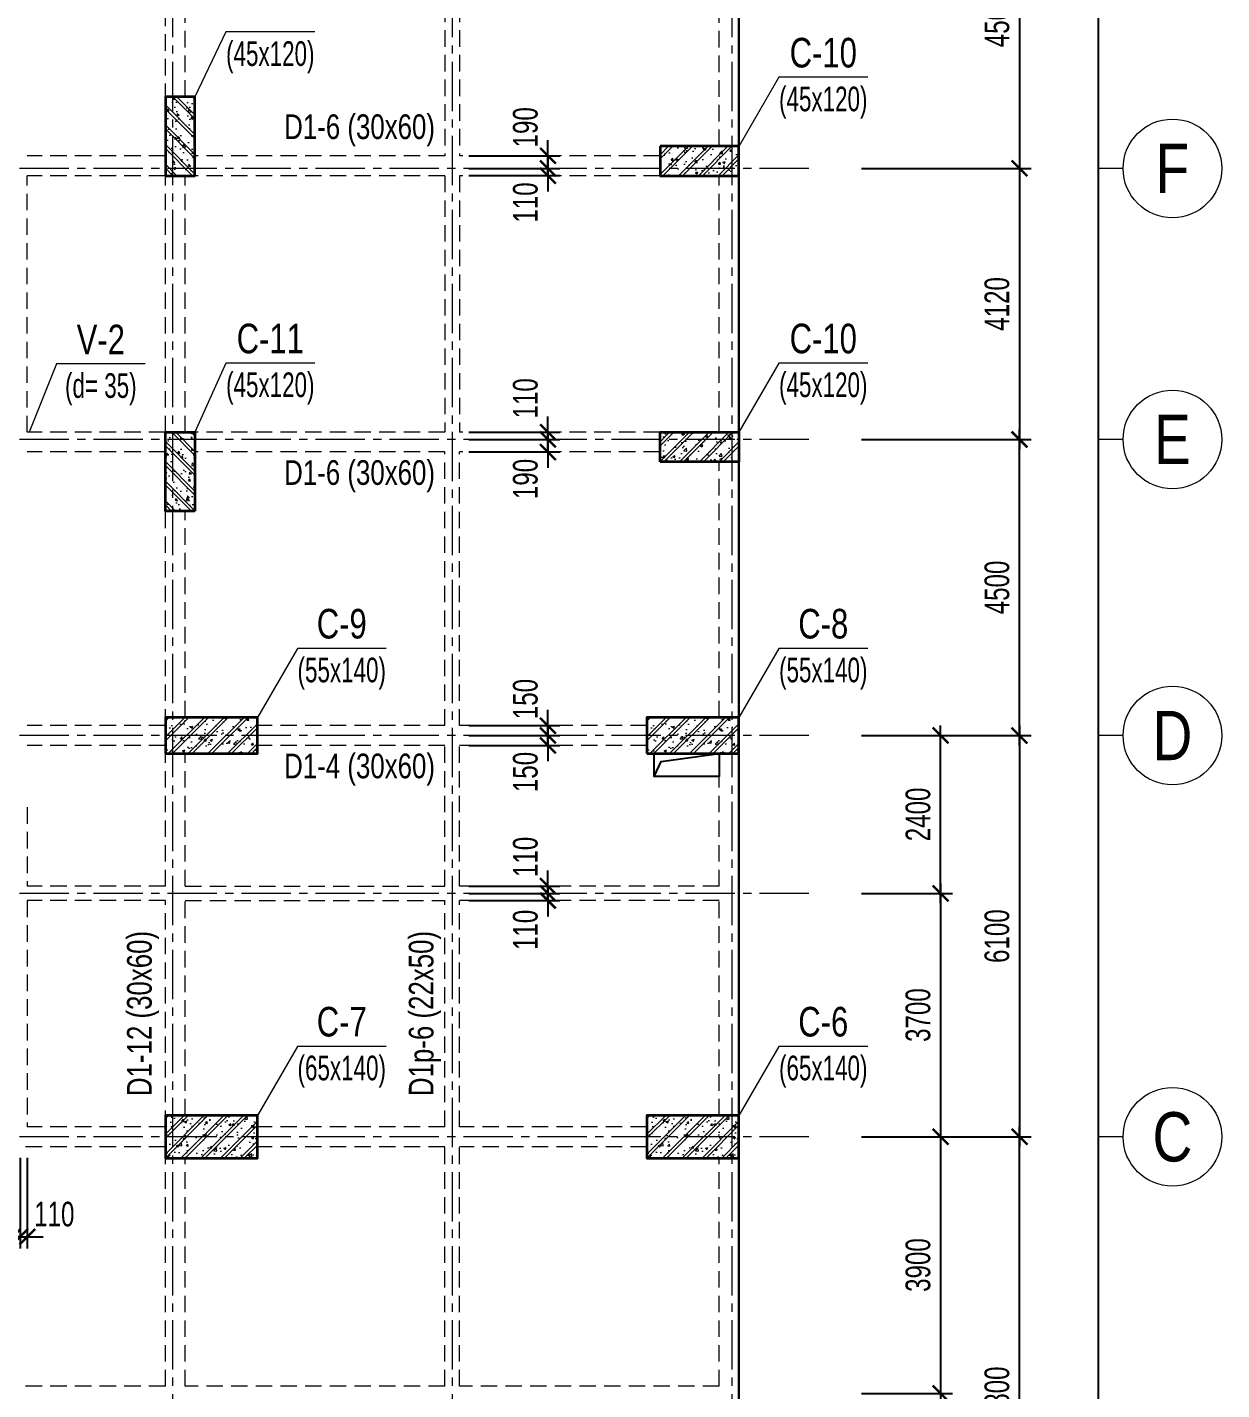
# Model space of a CAD drawing. Header units: millimetres. Extents: x 0 to 132533, y 0 to 93608.
# Drawn here: x 81957 to 100115, y 20172 to 40883 of the extents above; entities that cross this region are included whole.
import ezdxf
from ezdxf.enums import TextEntityAlignment as Align

# ---------------------------------------------------------------- set-up
doc = ezdxf.new("R2010")
doc.units = ezdxf.units.MM
doc.header["$LTSCALE"] = 1000
doc.header["$MEASUREMENT"] = 0
doc.linetypes.add('CENTER2', pattern=[1.125, 0.75, -0.125, 0.125, -0.125])
doc.linetypes.add('HIDDEN', pattern=[0.375, 0.25, -0.125])
for name, color, linetype, lineweight in [('CDC.01.AXIS', 160, 'CENTER2', 13), ('CDC.02.DIM', 1, 'Continuous', 18), ('CDC.03.BORDER', 3, 'Continuous', 25), ('CDC.07.TEXTCOL', 3, 'Continuous', 18), ('CDC.08.TEXTBEAM', 2, 'Continuous', 18), ('CDC.09.COLUMN', 4, 'Continuous', 35), ('CDC.10.HATCH', 163, 'Continuous', 9), ('CDC.13.BEAM', 8, 'HIDDEN', 18), ('TEXTCOL_SHAPE', 6, 'Continuous', 20)]:
    doc.layers.add(name, color=color, linetype=linetype, lineweight=lineweight)
doc.layers.add('TECH_HOLE', color=3, linetype='Continuous')
doc.styles.add('KCS_BIGTEXT', font='arial.ttf', dxfattribs={"width": 0.75})
doc.styles.add('KCS_SMTEXT', font='arial.ttf', dxfattribs={"width": 0.7})
doc.dimstyles.new('KCS_DIM150', dxfattribs={"dimscale": 150, "dimtxt": 2.5, "dimasz": 1.6, "dimexe": 1.2, "dimexo": 0, "dimgap": 1, "dimtad": 1, "dimdec": 0, "dimzin": 0, "dimdsep": 46, "dimtxsty": 'KCS_SMTEXT', "dimblk": 'ARCHTICK', "dimcen": 0, "dimdle": 1, "dimclrd": 1, "dimclre": 1, "dimclrt": 2, "dimadec": 0, "dimazin": 0, "dimtfac": 1, "dimtdec": 0, "dimtix": 1, "dimtmove": 2, "dimatfit": 3, "dimfxl": 1, "dimtolj": 1, "dimtzin": 0, "dimarcsym": 0})
pattern_1 = [(50, (428814.13, -433637.55), (358.63009, -31.37607), [37.5, -412.5]), (355, (428814.13, -433637.55), (-69.37567, 376.09607), [30, -330]), (100.4514, (428844.02, -433640.17), (289.2547, 344.71977), [31.8701, -350.57106]), (46.1842, (428814.13, -433537.55), (533.62052, -82.7595), [56.25, -618.75]), (96.6356, (428858.6, -433544.45), (467.33135, 487.05894), [47.80514, -525.8565]), (351.1842, (428814.13, -433537.55), (467.33097, 487.0593), [45, -495]), (21, (428864.13, -433562.55), (298.45353, -201.30945), [37.5, -412.5]), (326, (428864.13, -433562.55), (121.65767, 362.57502), [30, -330]), (71.4514, (428889, -433579.33), (420.11131, 161.26525), [31.8701, -350.57106]), (37.5, (428814.13, -433637.55), (6.079928, 166.446927), [0, -326, 0, -335, 0, -331.25]), (7.5, (428814.13, -433637.55), (131.53477, 197.205856), [0, -191, 0, -318.5, 0, -126.25]), (327.5, (428702.63, -433637.55), (266.911218, -11.277436), [0, -125, 0, -390, 0, -517.5]), (317.5, (428652.63, -433637.55), (291.59308, 50.05249), [0, -162.5, 0, -259, 0, -367.5]), (45, (428814.13, -433637.55), (-150.26019, 150.26019), []), (45, (428814.13, -433576.3), (-150.26019, 150.26019), [])]

# ---------------------------------------------------------------- blocks, each defined once
blk = doc.blocks.new('_ArchTick')
at = {"color": 0, "linetype": 'ByBlock', "const_width": 0.15}
blk.add_lwpolyline([(-0.5, -0.5), (0.5, 0.5)], dxfattribs=at)
blk = doc.blocks.new('*D99')
at = {"layer": 'CDC.02.DIM', "color": 1, "lineweight": -2, "transparency": 16777216}
for p, q in [((98240, 11567), (98240, 83907)), ((94640, 83757), (98420, 83757)), ((94640, 11717), (98420, 11717))]:
    blk.add_line(p, q, dxfattribs=at)
at = {"layer": 'Defpoints', "color": 0, "transparency": 16777216}
for p in [(94640, 83757), (98240, 83757), (94640, 11717)]:
    blk.add_point(p, dxfattribs=at)
at = {"layer": 'CDC.02.DIM', "color": 1, "lineweight": -2, "transparency": 16777216, "xscale": 240, "yscale": 240, "zscale": 240}
for p, rotation in [((98240, 83757), 90), ((98240, 11717), 270)]:
    blk.add_blockref('_ArchTick', p, dxfattribs=dict(at, rotation=rotation))
at = {"layer": 'CDC.02.DIM', "color": 2, "transparency": 16777216, "insert": (97899, 47737), "char_height": 375, "attachment_point": 5, "rotation": 90, "style": 'KCS_SMTEXT'}
blk.add_mtext('\\A1;72040', dxfattribs=at)
blk = doc.blocks.new('*D110')
at = {"layer": 'CDC.02.DIM', "color": 1, "lineweight": -2, "transparency": 16777216}
for p, q in [((97040, 16067), (97040, 24167)), ((94640, 24017), (97220, 24017)), ((94640, 16217), (97220, 16217))]:
    blk.add_line(p, q, dxfattribs=at)
at = {"layer": 'Defpoints', "color": 0, "transparency": 16777216}
for p in [(94640, 24017), (97040, 24017), (94640, 16217)]:
    blk.add_point(p, dxfattribs=at)
at = {"layer": 'CDC.02.DIM', "color": 1, "lineweight": -2, "transparency": 16777216, "xscale": 240, "yscale": 240, "zscale": 240}
for p, rotation in [((97040, 24017), 90), ((97040, 16217), 270)]:
    blk.add_blockref('_ArchTick', p, dxfattribs=dict(at, rotation=rotation))
at = {"layer": 'CDC.02.DIM', "color": 2, "transparency": 16777216, "insert": (96699, 20117), "char_height": 375, "attachment_point": 5, "rotation": 90, "style": 'KCS_SMTEXT'}
blk.add_mtext('\\A1;7800', dxfattribs=at)
blk = doc.blocks.new('*D111')
at = {"layer": 'CDC.02.DIM', "color": 1, "lineweight": -2, "transparency": 16777216}
for p, q in [((97040, 30267), (97040, 23867)), ((94640, 30117), (97220, 30117)), ((94640, 24017), (97220, 24017))]:
    blk.add_line(p, q, dxfattribs=at)
at = {"layer": 'Defpoints', "color": 0, "transparency": 16777216}
for p in [(94640, 30117), (94640, 24017), (97040, 24017)]:
    blk.add_point(p, dxfattribs=at)
at = {"layer": 'CDC.02.DIM', "color": 1, "lineweight": -2, "transparency": 16777216, "xscale": 240, "yscale": 240, "zscale": 240}
for p, rotation in [((97040, 30117), 90), ((97040, 24017), 270)]:
    blk.add_blockref('_ArchTick', p, dxfattribs=dict(at, rotation=rotation))
at = {"layer": 'CDC.02.DIM', "color": 2, "transparency": 16777216, "insert": (96699, 27067), "char_height": 375, "attachment_point": 5, "rotation": 90, "style": 'KCS_SMTEXT'}
blk.add_mtext('\\A1;6100', dxfattribs=at)
blk = doc.blocks.new('*D112')
at = {"layer": 'CDC.02.DIM', "color": 1, "lineweight": -2, "transparency": 16777216}
for p, q in [((94640, 34617), (97220, 34617)), ((97040, 29967), (97040, 34767)), ((94640, 30117), (97220, 30117))]:
    blk.add_line(p, q, dxfattribs=at)
at = {"layer": 'Defpoints', "color": 0, "transparency": 16777216}
for p in [(94640, 34617), (97040, 34617), (94640, 30117)]:
    blk.add_point(p, dxfattribs=at)
at = {"layer": 'CDC.02.DIM', "color": 1, "lineweight": -2, "transparency": 16777216, "xscale": 240, "yscale": 240, "zscale": 240}
for p, rotation in [((97040, 34617), 90), ((97040, 30117), 270)]:
    blk.add_blockref('_ArchTick', p, dxfattribs=dict(at, rotation=rotation))
at = {"layer": 'CDC.02.DIM', "color": 2, "transparency": 16777216, "insert": (96699, 32367), "char_height": 375, "attachment_point": 5, "rotation": 90, "style": 'KCS_SMTEXT'}
blk.add_mtext('\\A1;4500', dxfattribs=at)
blk = doc.blocks.new('*D113')
at = {"layer": 'CDC.02.DIM', "color": 1, "lineweight": -2, "transparency": 16777216}
for p, q in [((94640, 38737), (97220, 38737)), ((97040, 38887), (97040, 34467)), ((94640, 34617), (97220, 34617))]:
    blk.add_line(p, q, dxfattribs=at)
at = {"layer": 'Defpoints', "color": 0, "transparency": 16777216}
for p in [(94640, 38737), (94640, 34617), (97040, 34617)]:
    blk.add_point(p, dxfattribs=at)
at = {"layer": 'CDC.02.DIM', "color": 1, "lineweight": -2, "transparency": 16777216, "xscale": 240, "yscale": 240, "zscale": 240}
for p, rotation in [((97040, 38737), 90), ((97040, 34617), 270)]:
    blk.add_blockref('_ArchTick', p, dxfattribs=dict(at, rotation=rotation))
at = {"layer": 'CDC.02.DIM', "color": 2, "transparency": 16777216, "insert": (96699, 36677), "char_height": 375, "attachment_point": 5, "rotation": 90, "style": 'KCS_SMTEXT'}
blk.add_mtext('\\A1;4120', dxfattribs=at)
blk = doc.blocks.new('*D115')
at = {"layer": 'CDC.02.DIM', "color": 1, "lineweight": -2, "transparency": 16777216}
for p, q in [((97040, 43387), (97040, 38587)), ((94640, 43237), (97220, 43237)), ((94640, 38737), (97220, 38737))]:
    blk.add_line(p, q, dxfattribs=at)
at = {"layer": 'Defpoints', "color": 0, "transparency": 16777216}
for p in [(94640, 43237), (94640, 38737), (97040, 38737)]:
    blk.add_point(p, dxfattribs=at)
at = {"layer": 'CDC.02.DIM', "color": 1, "lineweight": -2, "transparency": 16777216, "xscale": 240, "yscale": 240, "zscale": 240}
for p, rotation in [((97040, 43237), 90), ((97040, 38737), 270)]:
    blk.add_blockref('_ArchTick', p, dxfattribs=dict(at, rotation=rotation))
at = {"layer": 'CDC.02.DIM', "color": 2, "transparency": 16777216, "insert": (96699, 40987), "char_height": 375, "attachment_point": 5, "rotation": 90, "style": 'KCS_SMTEXT'}
blk.add_mtext('\\A1;4500', dxfattribs=at)
blk = doc.blocks.new('*D116')
at = {"layer": 'CDC.02.DIM', "color": 1, "lineweight": -2, "transparency": 16777216}
for p, q in [((95840, 24167), (95840, 19967)), ((94640, 24017), (96020, 24017)), ((94640, 20117), (96020, 20117))]:
    blk.add_line(p, q, dxfattribs=at)
at = {"layer": 'Defpoints', "color": 0, "transparency": 16777216}
for p in [(94640, 24017), (94640, 20117), (95840, 20117)]:
    blk.add_point(p, dxfattribs=at)
at = {"layer": 'CDC.02.DIM', "color": 1, "lineweight": -2, "transparency": 16777216, "xscale": 240, "yscale": 240, "zscale": 240}
for p, rotation in [((95840, 24017), 90), ((95840, 20117), 270)]:
    blk.add_blockref('_ArchTick', p, dxfattribs=dict(at, rotation=rotation))
at = {"layer": 'CDC.02.DIM', "color": 2, "transparency": 16777216, "insert": (95499, 22067), "char_height": 375, "attachment_point": 5, "rotation": 90, "style": 'KCS_SMTEXT'}
blk.add_mtext('\\A1;3900', dxfattribs=at)
blk = doc.blocks.new('*D117')
at = {"layer": 'CDC.02.DIM', "color": 1, "lineweight": -2, "transparency": 16777216}
for p, q in [((94640, 20117), (96020, 20117)), ((95840, 20267), (95840, 16067)), ((94640, 16217), (96020, 16217))]:
    blk.add_line(p, q, dxfattribs=at)
at = {"layer": 'Defpoints', "color": 0, "transparency": 16777216}
for p in [(94640, 20117), (94640, 16217), (95840, 16217)]:
    blk.add_point(p, dxfattribs=at)
at = {"layer": 'CDC.02.DIM', "color": 1, "lineweight": -2, "transparency": 16777216, "xscale": 240, "yscale": 240, "zscale": 240}
for p, rotation in [((95840, 20117), 90), ((95840, 16217), 270)]:
    blk.add_blockref('_ArchTick', p, dxfattribs=dict(at, rotation=rotation))
at = {"layer": 'CDC.02.DIM', "color": 2, "transparency": 16777216, "insert": (95499, 18167), "char_height": 375, "attachment_point": 5, "rotation": 90, "style": 'KCS_SMTEXT'}
blk.add_mtext('\\A1;3900', dxfattribs=at)
blk = doc.blocks.new('*D120')
at = {"layer": 'CDC.02.DIM', "color": 1, "lineweight": -2, "transparency": 16777216}
for p, q in [((95840, 27867), (95840, 23867)), ((94640, 27717), (96020, 27717)), ((94640, 24017), (96020, 24017))]:
    blk.add_line(p, q, dxfattribs=at)
at = {"layer": 'Defpoints', "color": 0, "transparency": 16777216}
for p in [(94640, 27717), (94640, 24017), (95840, 24017)]:
    blk.add_point(p, dxfattribs=at)
at = {"layer": 'CDC.02.DIM', "color": 1, "lineweight": -2, "transparency": 16777216, "xscale": 240, "yscale": 240, "zscale": 240}
for p, rotation in [((95840, 27717), 90), ((95840, 24017), 270)]:
    blk.add_blockref('_ArchTick', p, dxfattribs=dict(at, rotation=rotation))
at = {"layer": 'CDC.02.DIM', "color": 2, "transparency": 16777216, "insert": (95499, 25867), "char_height": 375, "attachment_point": 5, "rotation": 90, "style": 'KCS_SMTEXT'}
blk.add_mtext('\\A1;3700', dxfattribs=at)
blk = doc.blocks.new('*D121')
at = {"layer": 'CDC.02.DIM', "color": 1, "lineweight": -2, "transparency": 16777216}
for p, q in [((95840, 27567), (95840, 30267)), ((94640, 30117), (96020, 30117)), ((94640, 27717), (96020, 27717))]:
    blk.add_line(p, q, dxfattribs=at)
at = {"layer": 'Defpoints', "color": 0, "transparency": 16777216}
for p in [(94640, 30117), (95840, 30117), (94640, 27717)]:
    blk.add_point(p, dxfattribs=at)
at = {"layer": 'CDC.02.DIM', "color": 1, "lineweight": -2, "transparency": 16777216, "xscale": 240, "yscale": 240, "zscale": 240}
for p, rotation in [((95840, 30117), 90), ((95840, 27717), 270)]:
    blk.add_blockref('_ArchTick', p, dxfattribs=dict(at, rotation=rotation))
at = {"layer": 'CDC.02.DIM', "color": 2, "transparency": 16777216, "insert": (95499, 28917), "char_height": 375, "attachment_point": 5, "rotation": 90, "style": 'KCS_SMTEXT'}
blk.add_mtext('\\A1;2400', dxfattribs=at)
blk = doc.blocks.new('*D203')
at = {"layer": 'CDC.02.DIM', "color": 1, "lineweight": -2, "transparency": 16777216}
for p, q in [((89872, 38737), (89872, 38977)), ((88672, 38737), (90052, 38737)), ((89872, 38627), (89872, 38737)), ((88672, 38627), (90052, 38627)), ((89872, 38627), (89872, 38387))]:
    blk.add_line(p, q, dxfattribs=at)
at = {"layer": 'Defpoints', "color": 0, "transparency": 16777216}
for p in [(88672, 38737), (89872, 38737), (88672, 38627)]:
    blk.add_point(p, dxfattribs=at)
at = {"layer": 'CDC.02.DIM', "color": 1, "lineweight": -2, "transparency": 16777216, "xscale": 240, "yscale": 240, "zscale": 240}
for p, rotation in [((89872, 38737), 270), ((89872, 38627), 90)]:
    blk.add_blockref('_ArchTick', p, dxfattribs=dict(at, rotation=rotation))
at = {"layer": 'CDC.02.DIM', "color": 2, "transparency": 16777216, "insert": (89530, 38219), "char_height": 375, "attachment_point": 5, "rotation": 90, "style": 'KCS_SMTEXT'}
blk.add_mtext('\\A1;110', dxfattribs=at)
blk = doc.blocks.new('*D204')
at = {"layer": 'CDC.02.DIM', "color": 1, "lineweight": -2, "transparency": 16777216}
for p, q in [((89872, 38927), (89872, 39167)), ((88672, 38927), (90052, 38927)), ((88672, 38737), (90052, 38737)), ((89872, 38927), (89872, 38737)), ((89872, 38737), (89872, 38497))]:
    blk.add_line(p, q, dxfattribs=at)
at = {"layer": 'Defpoints', "color": 0, "transparency": 16777216}
for p in [(88672, 38927), (88672, 38737), (89872, 38737)]:
    blk.add_point(p, dxfattribs=at)
at = {"layer": 'CDC.02.DIM', "color": 1, "lineweight": -2, "transparency": 16777216, "xscale": 240, "yscale": 240, "zscale": 240}
for p, rotation in [((89872, 38927), 270), ((89872, 38737), 90)]:
    blk.add_blockref('_ArchTick', p, dxfattribs=dict(at, rotation=rotation))
at = {"layer": 'CDC.02.DIM', "color": 2, "transparency": 16777216, "insert": (89530, 39362), "char_height": 375, "attachment_point": 5, "rotation": 90, "style": 'KCS_SMTEXT'}
blk.add_mtext('\\A1;190', dxfattribs=at)
blk = doc.blocks.new('*D205')
at = {"layer": 'CDC.02.DIM', "color": 1, "lineweight": -2, "transparency": 16777216}
for p, q in [((89872, 34617), (89872, 34857)), ((88672, 34617), (90052, 34617)), ((89872, 34427), (89872, 34617)), ((88672, 34427), (90052, 34427)), ((89872, 34427), (89872, 34187))]:
    blk.add_line(p, q, dxfattribs=at)
at = {"layer": 'Defpoints', "color": 0, "transparency": 16777216}
for p in [(88672, 34617), (89872, 34617), (88672, 34427)]:
    blk.add_point(p, dxfattribs=at)
at = {"layer": 'CDC.02.DIM', "color": 1, "lineweight": -2, "transparency": 16777216, "xscale": 240, "yscale": 240, "zscale": 240}
for p, rotation in [((89872, 34617), 270), ((89872, 34427), 90)]:
    blk.add_blockref('_ArchTick', p, dxfattribs=dict(at, rotation=rotation))
at = {"layer": 'CDC.02.DIM', "color": 2, "transparency": 16777216, "insert": (89530, 34016), "char_height": 375, "attachment_point": 5, "rotation": 90, "style": 'KCS_SMTEXT'}
blk.add_mtext('\\A1;190', dxfattribs=at)
blk = doc.blocks.new('*D206')
at = {"layer": 'CDC.02.DIM', "color": 1, "lineweight": -2, "transparency": 16777216}
for p, q in [((89872, 34727), (89872, 34967)), ((88672, 34727), (90052, 34727)), ((88672, 34617), (90052, 34617)), ((89872, 34727), (89872, 34617)), ((89872, 34617), (89872, 34377))]:
    blk.add_line(p, q, dxfattribs=at)
at = {"layer": 'Defpoints', "color": 0, "transparency": 16777216}
for p in [(88672, 34727), (88672, 34617), (89872, 34617)]:
    blk.add_point(p, dxfattribs=at)
at = {"layer": 'CDC.02.DIM', "color": 1, "lineweight": -2, "transparency": 16777216, "xscale": 240, "yscale": 240, "zscale": 240}
for p, rotation in [((89872, 34727), 270), ((89872, 34617), 90)]:
    blk.add_blockref('_ArchTick', p, dxfattribs=dict(at, rotation=rotation))
at = {"layer": 'CDC.02.DIM', "color": 2, "transparency": 16777216, "insert": (89530, 35242), "char_height": 375, "attachment_point": 5, "rotation": 90, "style": 'KCS_SMTEXT'}
blk.add_mtext('\\A1;110', dxfattribs=at)
blk = doc.blocks.new('*D207')
at = {"layer": 'CDC.02.DIM', "color": 1, "lineweight": -2, "transparency": 16777216}
for p, q in [((89872, 30117), (89872, 30357)), ((88672, 30117), (90052, 30117)), ((89872, 29967), (89872, 30117)), ((88672, 29967), (90052, 29967)), ((89872, 29967), (89872, 29727))]:
    blk.add_line(p, q, dxfattribs=at)
at = {"layer": 'Defpoints', "color": 0, "transparency": 16777216}
for p in [(88672, 30117), (89872, 30117), (88672, 29967)]:
    blk.add_point(p, dxfattribs=at)
at = {"layer": 'CDC.02.DIM', "color": 1, "lineweight": -2, "transparency": 16777216, "xscale": 240, "yscale": 240, "zscale": 240}
for p, rotation in [((89872, 30117), 270), ((89872, 29967), 90)]:
    blk.add_blockref('_ArchTick', p, dxfattribs=dict(at, rotation=rotation))
at = {"layer": 'CDC.02.DIM', "color": 2, "transparency": 16777216, "insert": (89530, 29562), "char_height": 375, "attachment_point": 5, "rotation": 90, "style": 'KCS_SMTEXT'}
blk.add_mtext('\\A1;150', dxfattribs=at)
blk = doc.blocks.new('*D208')
at = {"layer": 'CDC.02.DIM', "color": 1, "lineweight": -2, "transparency": 16777216}
for p, q in [((89872, 30267), (89872, 30507)), ((88672, 30267), (90052, 30267)), ((89872, 30267), (89872, 30117)), ((88672, 30117), (90052, 30117)), ((89872, 30117), (89872, 29877))]:
    blk.add_line(p, q, dxfattribs=at)
at = {"layer": 'Defpoints', "color": 0, "transparency": 16777216}
for p in [(88672, 30267), (88672, 30117), (89872, 30117)]:
    blk.add_point(p, dxfattribs=at)
at = {"layer": 'CDC.02.DIM', "color": 1, "lineweight": -2, "transparency": 16777216, "xscale": 240, "yscale": 240, "zscale": 240}
for p, rotation in [((89872, 30267), 270), ((89872, 30117), 90)]:
    blk.add_blockref('_ArchTick', p, dxfattribs=dict(at, rotation=rotation))
at = {"layer": 'CDC.02.DIM', "color": 2, "transparency": 16777216, "insert": (89530, 30671), "char_height": 375, "attachment_point": 5, "rotation": 90, "style": 'KCS_SMTEXT'}
blk.add_mtext('\\A1;150', dxfattribs=at)
blk = doc.blocks.new('*D209')
at = {"layer": 'CDC.02.DIM', "color": 1, "lineweight": -2, "transparency": 16777216}
for p, q in [((89872, 27717), (89872, 27957)), ((88672, 27717), (90052, 27717)), ((88672, 27607), (90052, 27607)), ((89872, 27607), (89872, 27717)), ((89872, 27607), (89872, 27367))]:
    blk.add_line(p, q, dxfattribs=at)
at = {"layer": 'Defpoints', "color": 0, "transparency": 16777216}
for p in [(88672, 27717), (88672, 27607), (89872, 27717)]:
    blk.add_point(p, dxfattribs=at)
at = {"layer": 'CDC.02.DIM', "color": 1, "lineweight": -2, "transparency": 16777216, "xscale": 240, "yscale": 240, "zscale": 240}
for p, rotation in [((89872, 27717), 270), ((89872, 27607), 90)]:
    blk.add_blockref('_ArchTick', p, dxfattribs=dict(at, rotation=rotation))
at = {"layer": 'CDC.02.DIM', "color": 2, "transparency": 16777216, "insert": (89530, 27162), "char_height": 375, "attachment_point": 5, "rotation": 90, "style": 'KCS_SMTEXT'}
blk.add_mtext('\\A1;110', dxfattribs=at)
blk = doc.blocks.new('*D210')
at = {"layer": 'CDC.02.DIM', "color": 1, "lineweight": -2, "transparency": 16777216}
for p, q in [((89872, 27827), (89872, 28067)), ((88672, 27827), (90052, 27827)), ((89872, 27827), (89872, 27717)), ((88672, 27717), (90052, 27717)), ((89872, 27717), (89872, 27477))]:
    blk.add_line(p, q, dxfattribs=at)
at = {"layer": 'Defpoints', "color": 0, "transparency": 16777216}
for p in [(88672, 27827), (88672, 27717), (89872, 27717)]:
    blk.add_point(p, dxfattribs=at)
at = {"layer": 'CDC.02.DIM', "color": 1, "lineweight": -2, "transparency": 16777216, "xscale": 240, "yscale": 240, "zscale": 240}
for p, rotation in [((89872, 27827), 270), ((89872, 27717), 90)]:
    blk.add_blockref('_ArchTick', p, dxfattribs=dict(at, rotation=rotation))
at = {"layer": 'CDC.02.DIM', "color": 2, "transparency": 16777216, "insert": (89530, 28271), "char_height": 375, "attachment_point": 5, "rotation": 90, "style": 'KCS_SMTEXT'}
blk.add_mtext('\\A1;110', dxfattribs=at)
blk = doc.blocks.new('*D278')
at = {"layer": 'CDC.02.DIM', "color": 1, "lineweight": -2, "transparency": 16777216}
for p, q in [((81847, 23697), (81847, 22317)), ((81957, 23697), (81957, 22317)), ((81847, 22497), (81607, 22497)), ((81847, 22497), (81957, 22497)), ((81957, 22497), (82197, 22497))]:
    blk.add_line(p, q, dxfattribs=at)
at = {"layer": 'Defpoints', "color": 0, "transparency": 16777216}
for p in [(81847, 23697), (81957, 23697), (81957, 22497)]:
    blk.add_point(p, dxfattribs=at)
at = {"layer": 'CDC.02.DIM', "color": 1, "lineweight": -2, "transparency": 16777216, "xscale": 240, "yscale": 240, "zscale": 240}
blk.add_blockref('_ArchTick', (81847, 22497), dxfattribs=at)
at = {"layer": 'CDC.02.DIM', "color": 1, "lineweight": -2, "transparency": 16777216, "xscale": 240, "yscale": 240, "zscale": 240, "rotation": 180}
blk.add_blockref('_ArchTick', (81957, 22497), dxfattribs=at)
at = {"layer": 'CDC.02.DIM', "color": 2, "transparency": 16777216, "insert": (82368, 22839), "char_height": 375, "attachment_point": 5, "style": 'KCS_SMTEXT'}
blk.add_mtext('\\A1;110', dxfattribs=at)
blk = doc.blocks.new('*D279')
at = {"layer": 'CDC.02.DIM', "color": 1, "lineweight": -2, "transparency": 16777216}
for p, q in [((81737, 23697), (81737, 22317)), ((81847, 23697), (81847, 22317)), ((81737, 22497), (81497, 22497)), ((81847, 22497), (81737, 22497)), ((81847, 22497), (82087, 22497))]:
    blk.add_line(p, q, dxfattribs=at)
at = {"layer": 'Defpoints', "color": 0, "transparency": 16777216}
for p in [(81737, 23697), (81847, 23697), (81737, 22497)]:
    blk.add_point(p, dxfattribs=at)
at = {"layer": 'CDC.02.DIM', "color": 1, "lineweight": -2, "transparency": 16777216, "xscale": 240, "yscale": 240, "zscale": 240}
blk.add_blockref('_ArchTick', (81737, 22497), dxfattribs=at)
at = {"layer": 'CDC.02.DIM', "color": 1, "lineweight": -2, "transparency": 16777216, "xscale": 240, "yscale": 240, "zscale": 240, "rotation": 180}
blk.add_blockref('_ArchTick', (81847, 22497), dxfattribs=at)
at = {"layer": 'CDC.02.DIM', "color": 2, "transparency": 16777216, "insert": (81339, 22839), "char_height": 375, "attachment_point": 5, "style": 'KCS_SMTEXT'}
blk.add_mtext('\\A1;110', dxfattribs=at)

msp = doc.modelspace()

# ---------------------------------------------------------------- hatches: boundary and pattern name
at = {"layer": 'CDC.10.HATCH'}
h = msp.add_hatch(dxfattribs=at)
h.set_pattern_fill('BT-01', color=256, scale=50, angle=-90, pattern_type=2)
h.set_pattern_definition([(320, (-457807.58, -327871.06), (-31.37607, -358.63009), [37.5, -412.5]), (265, (-457807.58, -327871.06), (376.09607, 69.37567), [30, -330]), (10.4514, (-457810.2, -327900.95), (344.71977, -289.2547), [31.8701, -350.57106]), (316.1842, (-457707.6, -327871.06), (-82.7595, -533.62052), [56.25, -618.75]), (6.6356, (-457714.5, -327915.53), (487.05894, -467.33135), [47.80514, -525.8565]), (261.1842, (-457707.6, -327871.06), (487.0593, -467.33097), [45, -495]), (291, (-457732.58, -327921.06), (-201.30945, -298.45353), [37.5, -412.5]), (236, (-457732.58, -327921.06), (362.57502, -121.65767), [30, -330]), (341.4514, (-457749.35, -327945.93), (161.26525, -420.11131), [31.8701, -350.57106]), (307.5, (-457807.58, -327871.06), (166.446927, -6.079928), [0, -326, 0, -335, 0, -331.25]), (277.5, (-457807.58, -327871.06), (197.205856, -131.53477), [0, -191, 0, -318.5, 0, -126.25]), (237.5, (-457807.58, -327759.56), (-11.277436, -266.911218), [0, -125, 0, -390, 0, -517.5]), (227.5, (-457807.58, -327709.56), (50.05249, -291.593085), [0, -162.5, 0, -259, 0, -367.5]), (315, (-457807.58, -327871.06), (150.26019, 150.26019), []), (315, (-457746.33, -327871.06), (150.26019, 150.26019), [])])
h.paths.add_polyline_path([(84506.5, 38626.5), (84056.5, 38626.5), (84056.5, 39826.5), (84506.5, 39826.5)])
h = msp.add_hatch(dxfattribs=at)
h.set_pattern_fill('BT-01', color=256, scale=50, pattern_type=2)
h.set_pattern_definition([(50, (428814.13, -437987.55), (358.63009, -31.37607), [37.5, -412.5]), (355, (428814.13, -437987.55), (-69.37567, 376.09607), [30, -330]), (100.4514, (428844.02, -437990.17), (289.2547, 344.71977), [31.8701, -350.57106]), (46.1842, (428814.13, -437887.55), (533.62052, -82.7595), [56.25, -618.75]), (96.6356, (428858.6, -437894.45), (467.33135, 487.05894), [47.80514, -525.8565]), (351.1842, (428814.13, -437887.55), (467.33097, 487.0593), [45, -495]), (21, (428864.13, -437912.55), (298.45353, -201.30945), [37.5, -412.5]), (326, (428864.13, -437912.55), (121.65767, 362.57502), [30, -330]), (71.4514, (428889, -437929.33), (420.11131, 161.26525), [31.8701, -350.57106]), (37.5, (428814.13, -437987.55), (6.079928, 166.446927), [0, -326, 0, -335, 0, -331.25]), (7.5, (428814.13, -437987.55), (131.53477, 197.205856), [0, -191, 0, -318.5, 0, -126.25]), (327.5, (428702.63, -437987.55), (266.911218, -11.277436), [0, -125, 0, -390, 0, -517.5]), (317.5, (428652.63, -437987.55), (291.59308, 50.05249), [0, -162.5, 0, -259, 0, -367.5]), (45, (428814.13, -437987.55), (-150.26019, 150.26019), []), (45, (428814.13, -437926.3), (-150.26019, 150.26019), [])])
h.paths.add_polyline_path([(91576.5, 38626.5), (91576.5, 39076.5), (92776.5, 39076.5), (92776.5, 38626.5)])
h = msp.add_hatch(dxfattribs=at)
h.set_pattern_fill('BT-01', color=256, scale=50, angle=-90, pattern_type=2)
h.set_pattern_definition([(320, (-457807.58, -322771.06), (-31.37607, -358.63009), [37.5, -412.5]), (265, (-457807.58, -322771.06), (376.09607, 69.37567), [30, -330]), (10.4514, (-457810.2, -322800.95), (344.71977, -289.2547), [31.8701, -350.57106]), (316.1842, (-457707.6, -322771.06), (-82.7595, -533.62052), [56.25, -618.75]), (6.6356, (-457714.5, -322815.53), (487.05894, -467.33135), [47.80514, -525.8565]), (261.1842, (-457707.6, -322771.06), (487.0593, -467.33097), [45, -495]), (291, (-457732.58, -322821.06), (-201.30945, -298.45353), [37.5, -412.5]), (236, (-457732.58, -322821.06), (362.57502, -121.65767), [30, -330]), (341.4514, (-457749.35, -322845.93), (161.26525, -420.11131), [31.8701, -350.57106]), (307.5, (-457807.58, -322771.06), (166.446927, -6.079928), [0, -326, 0, -335, 0, -331.25]), (277.5, (-457807.58, -322771.06), (197.205856, -131.53477), [0, -191, 0, -318.5, 0, -126.25]), (237.5, (-457807.58, -322659.56), (-11.277436, -266.911218), [0, -125, 0, -390, 0, -517.5]), (227.5, (-457807.58, -322609.56), (50.05249, -291.593085), [0, -162.5, 0, -259, 0, -367.5]), (315, (-457807.58, -322771.06), (150.26019, 150.26019), []), (315, (-457746.33, -322771.06), (150.26019, 150.26019), [])])
h.paths.add_polyline_path([(84506.5, 33526.5), (84056.5, 33526.5), (84056.5, 34726.5), (84506.5, 34726.5)])
h = msp.add_hatch(dxfattribs=at)
h.set_pattern_fill('BT-01', color=256, scale=50, pattern_type=2)
h.set_pattern_definition(pattern_1)
h.paths.add_polyline_path([(91576.5, 34276.5), (91576.5, 34726.5), (92776.5, 34726.5), (92776.5, 34276.5)])
h = msp.add_hatch(dxfattribs=at)
h.set_pattern_fill('BT-01', color=256, scale=50, pattern_type=2)
h.set_pattern_definition([(50, (421494.13, -447537.55), (358.63009, -31.37607), [37.5, -412.5]), (355, (421494.13, -447537.55), (-69.37567, 376.09607), [30, -330]), (100.4514, (421524.02, -447540.17), (289.2547, 344.71977), [31.8701, -350.57106]), (46.1842, (421494.13, -447437.55), (533.62052, -82.7595), [56.25, -618.75]), (96.6356, (421538.6, -447444.45), (467.33135, 487.05894), [47.80514, -525.8565]), (351.1842, (421494.13, -447437.55), (467.33097, 487.0593), [45, -495]), (21, (421544.13, -447462.55), (298.45353, -201.30945), [37.5, -412.5]), (326, (421544.13, -447462.55), (121.65767, 362.57502), [30, -330]), (71.4514, (421569, -447479.33), (420.11131, 161.26525), [31.8701, -350.57106]), (37.5, (421494.13, -447537.55), (6.079928, 166.446927), [0, -326, 0, -335, 0, -331.25]), (7.5, (421494.13, -447537.55), (131.53477, 197.205856), [0, -191, 0, -318.5, 0, -126.25]), (327.5, (421382.63, -447537.55), (266.911218, -11.277436), [0, -125, 0, -390, 0, -517.5]), (317.5, (421332.63, -447537.55), (291.59308, 50.05249), [0, -162.5, 0, -259, 0, -367.5]), (45, (421494.13, -447537.55), (-150.26019, 150.26019), []), (45, (421494.13, -447476.3), (-150.26019, 150.26019), [])])
h.paths.add_polyline_path([(84056.5, 30391.5), (85456.5, 30391.5), (85456.5, 29841.5), (84056.5, 29841.5)])
h = msp.add_hatch(dxfattribs=at)
h.set_pattern_fill('BT-01', color=256, scale=50, pattern_type=2)
h.set_pattern_definition([(50, (428814.13, -447537.55), (358.63009, -31.37607), [37.5, -412.5]), (355, (428814.13, -447537.55), (-69.37567, 376.09607), [30, -330]), (100.4514, (428844.02, -447540.17), (289.2547, 344.71977), [31.8701, -350.57106]), (46.1842, (428814.13, -447437.55), (533.62052, -82.7595), [56.25, -618.75]), (96.6356, (428858.6, -447444.45), (467.33135, 487.05894), [47.80514, -525.8565]), (351.1842, (428814.13, -447437.55), (467.33097, 487.0593), [45, -495]), (21, (428864.13, -447462.55), (298.45353, -201.30945), [37.5, -412.5]), (326, (428864.13, -447462.55), (121.65767, 362.57502), [30, -330]), (71.4514, (428889, -447479.33), (420.11131, 161.26525), [31.8701, -350.57106]), (37.5, (428814.13, -447537.55), (6.079928, 166.446927), [0, -326, 0, -335, 0, -331.25]), (7.5, (428814.13, -447537.55), (131.53477, 197.205856), [0, -191, 0, -318.5, 0, -126.25]), (327.5, (428702.63, -447537.55), (266.911218, -11.277436), [0, -125, 0, -390, 0, -517.5]), (317.5, (428652.63, -447537.55), (291.59308, 50.05249), [0, -162.5, 0, -259, 0, -367.5]), (45, (428814.13, -447537.55), (-150.26019, 150.26019), []), (45, (428814.13, -447476.3), (-150.26019, 150.26019), [])])
h.paths.add_polyline_path([(91376.5, 30391.5), (92776.5, 30391.5), (92776.5, 29841.5), (91376.5, 29841.5)])
h = msp.add_hatch(dxfattribs=at)
h.set_pattern_fill('BT-01', color=256, scale=50, pattern_type=2)
h.set_pattern_definition(pattern_1)
h.paths.add_polyline_path([(85456.5, 23691.5), (84056.5, 23691.5), (84056.5, 24341.5), (85456.5, 24341.5)])
h = msp.add_hatch(dxfattribs=at)
h.set_pattern_fill('BT-01', color=256, scale=50, pattern_type=2)
h.set_pattern_definition([(50, (436134.13, -433637.55), (358.63009, -31.37607), [37.5, -412.5]), (355, (436134.13, -433637.55), (-69.37567, 376.09607), [30, -330]), (100.4514, (436164.02, -433640.17), (289.2547, 344.71977), [31.8701, -350.57106]), (46.1842, (436134.13, -433537.55), (533.62052, -82.7595), [56.25, -618.75]), (96.6356, (436178.6, -433544.45), (467.33135, 487.05894), [47.80514, -525.8565]), (351.1842, (436134.13, -433537.55), (467.33097, 487.0593), [45, -495]), (21, (436184.13, -433562.55), (298.45353, -201.30945), [37.5, -412.5]), (326, (436184.13, -433562.55), (121.65767, 362.57502), [30, -330]), (71.4514, (436209, -433579.33), (420.11131, 161.26525), [31.8701, -350.57106]), (37.5, (436134.13, -433637.55), (6.079928, 166.446927), [0, -326, 0, -335, 0, -331.25]), (7.5, (436134.13, -433637.55), (131.53477, 197.205856), [0, -191, 0, -318.5, 0, -126.25]), (327.5, (436022.63, -433637.55), (266.911218, -11.277436), [0, -125, 0, -390, 0, -517.5]), (317.5, (435972.63, -433637.55), (291.59308, 50.05249), [0, -162.5, 0, -259, 0, -367.5]), (45, (436134.13, -433637.55), (-150.26019, 150.26019), []), (45, (436134.13, -433576.3), (-150.26019, 150.26019), [])])
h.paths.add_polyline_path([(92776.5, 23691.5), (91376.5, 23691.5), (91376.5, 24341.5), (92776.5, 24341.5)])

# ---------------------------------------------------------------- linework, layer by layer
at = {"layer": 'CDC.01.AXIS'}
for p, q in [((84166.5, 85356.5), (84166.5, 10116.5)), ((88416.5, 85356.5), (88416.5, 10116.5)), ((92666.5, 85356.5), (92666.5, 10116.5)), ((93840.4, 38736.5), (13229.2, 38736.5)), ((93840.4, 34616.5), (13229.2, 34616.5)), ((93840.4, 30116.5), (13229.2, 30116.5)), ((93840.4, 27716.5), (77226.5, 27716.5)), ((93840.4, 24016.5), (13229.2, 24016.5))]:
    msp.add_line(p, q, dxfattribs=at)
at = {"layer": 'CDC.02.DIM'}
for p, q in [((98615.4, 38736.5), (98240.4, 38736.5)), ((98615.4, 34616.5), (98240.4, 34616.5)), ((98615.4, 30116.5), (98240.4, 30116.5)), ((98615.4, 24016.5), (98240.4, 24016.5))]:
    msp.add_line(p, q, dxfattribs=at)
for centre in [(99365.4, 38736.5), (99365.4, 34616.5), (99365.4, 30116.5), (99365.4, 24016.5)]:
    msp.add_circle(centre, 750, dxfattribs=at)
at = {"layer": 'CDC.03.BORDER'}
for p, q in [((92776.5, 83866.5), (92776.5, 11606.5)), ((92776.5, 38626.5), (92776.5, 52036.5)), ((92776.5, 38626.5), (91976.5, 38626.5)), ((92776.5, 11606.5), (92776.5, 38626.5)), ((92776.5, 34726.5), (91976.5, 34726.5)), ((92776.5, 34726.5), (92776.5, 11606.5))]:
    msp.add_line(p, q, dxfattribs=at)
at = {"layer": 'CDC.07.TEXTCOL', "color": 8}
for p, q in [((84976.4, 40811), (84506.5, 39826.5)), ((86326.4, 40811), (84976.4, 40811)), ((93382.7, 40121.5), (92776.5, 39071.5)), ((94732.7, 40121.5), (93382.7, 40121.5)), ((82400, 35764.8), (81984.3, 34726.5)), ((83750, 35764.8), (82400, 35764.8)), ((84976.4, 35776.5), (84506.5, 34726.5)), ((86326.4, 35776.5), (84976.4, 35776.5)), ((93382.7, 35776.5), (92776.5, 34726.5)), ((94732.7, 35776.5), (93382.7, 35776.5)), ((86062.7, 31441.5), (85456.5, 30391.5)), ((87412.7, 31441.5), (86062.7, 31441.5)), ((93382.7, 31441.5), (92776.5, 30391.5)), ((94732.7, 31441.5), (93382.7, 31441.5)), ((86062.7, 25391.5), (85456.5, 24341.5)), ((87412.7, 25391.5), (86062.7, 25391.5)), ((93382.7, 25391.5), (92776.5, 24341.5)), ((94732.7, 25391.5), (93382.7, 25391.5))]:
    msp.add_line(p, q, dxfattribs=at)
at = {"layer": 'CDC.09.COLUMN'}
for points in [[(84506.5, 39826.5), (84056.5, 39826.5), (84056.5, 38626.5), (84506.5, 38626.5)], [(91576.5, 39076.5), (91576.5, 38626.5), (92776.5, 38626.5), (92776.5, 39076.5)], [(84506.5, 33526.5), (84056.5, 33526.5), (84056.5, 34726.5), (84506.5, 34726.5)], [(91576.5, 34276.5), (91576.5, 34726.5), (92776.5, 34726.5), (92776.5, 34276.5)], [(84056.5, 29841.5), (85456.5, 29841.5), (85456.5, 30391.5), (84056.5, 30391.5)], [(91376.5, 29841.5), (92776.5, 29841.5), (92776.5, 30391.5), (91376.5, 30391.5)], [(85456.5, 24341.5), (84056.5, 24341.5), (84056.5, 23691.5), (85456.5, 23691.5)], [(92776.5, 24341.5), (91376.5, 24341.5), (91376.5, 23691.5), (92776.5, 23691.5)]]:
    msp.add_lwpolyline(points, close=True, dxfattribs=at)
at = {"layer": 'CDC.13.BEAM'}
for p, q in [((84056.5, 39026.5), (84056.5, 43086.5)), ((88306.5, 43086.5), (88306.5, 38926.5)), ((88526.5, 43086.5), (88526.5, 38926.5)), ((84356.5, 39826.5), (84356.5, 42961.5)), ((92476.5, 39076.5), (92476.5, 42886.5)), ((84056.5, 38926.5), (81956.5, 38926.5)), ((88306.5, 38926.5), (84506.5, 38926.5)), ((91576.5, 38926.5), (88526.5, 38926.5)), ((84056.5, 38626.5), (81956.5, 38626.5)), ((81956.5, 34726.5), (81956.5, 38626.5)), ((84056.5, 34726.5), (84056.5, 38626.5)), ((84356.5, 34726.5), (84356.5, 38626.5)), ((88306.5, 38626.5), (84356.5, 38626.5)), ((88306.5, 38626.5), (88306.5, 34726.5)), ((88526.5, 38626.5), (88526.5, 34726.5)), ((91576.5, 38626.5), (88526.5, 38626.5)), ((92476.5, 34726.5), (92476.5, 38626.5)), ((84056.5, 34726.5), (81956.5, 34726.5)), ((88306.5, 34726.5), (84356.5, 34726.5)), ((91576.5, 34726.5), (88526.5, 34726.5)), ((84056.5, 34426.5), (81956.5, 34426.5)), ((84056.5, 30266.5), (84056.5, 34426.5)), ((88306.5, 34426.5), (84506.5, 34426.5)), ((88306.5, 30266.5), (88306.5, 34426.5)), ((88526.5, 30266.5), (88526.5, 34426.5)), ((91576.5, 34426.5), (88526.5, 34426.5)), ((92476.5, 30391.5), (92476.5, 34276.5)), ((84356.5, 30391.5), (84356.5, 33526.5)), ((84056.5, 30266.5), (81956.5, 30266.5)), ((88306.5, 30266.5), (85456.5, 30266.5)), ((91376.5, 30266.5), (88526.5, 30266.5)), ((84056.5, 29966.5), (81956.5, 29966.5)), ((84056.5, 27826.5), (84056.5, 29966.5)), ((84356.5, 27826.5), (84356.5, 29841.5)), ((88306.5, 29966.5), (85456.5, 29966.5)), ((88306.5, 27826.5), (88306.5, 29966.5)), ((88526.5, 27826.5), (88526.5, 29966.5)), ((91376.5, 29966.5), (88526.5, 29966.5)), ((92476.5, 27826.5), (92476.5, 29841.5)), ((81956.5, 29026.5), (81956.5, 27826.5)), ((84056.5, 27826.5), (81956.5, 27826.5)), ((84356.5, 27826.5), (88306.5, 27826.5)), ((92476.5, 27826.5), (88526.5, 27826.5)), ((81956.5, 27606.5), (81956.5, 24166.5)), ((84056.5, 27606.5), (81956.5, 27606.5)), ((84056.5, 24166.5), (84056.5, 27606.5)), ((84356.5, 24341.5), (84356.5, 27606.5)), ((84356.5, 27606.5), (88306.5, 27606.5)), ((88306.5, 24166.5), (88306.5, 27606.5)), ((88526.5, 24166.5), (88526.5, 27606.5)), ((92476.5, 27606.5), (88526.5, 27606.5)), ((92476.5, 24341.5), (92476.5, 27606.5)), ((84056.5, 24166.5), (81956.5, 24166.5)), ((88306.5, 24166.5), (85456.5, 24166.5)), ((91376.5, 24166.5), (88526.5, 24166.5)), ((84056.5, 23866.5), (77451.5, 23866.5)), ((84056.5, 20226.5), (84056.5, 23866.5)), ((88306.5, 23866.5), (85456.5, 23866.5)), ((88306.5, 20226.5), (88306.5, 23866.5)), ((88526.5, 20226.5), (88526.5, 23866.5)), ((91376.5, 23866.5), (88526.5, 23866.5)), ((84356.5, 20226.5), (84356.5, 23691.5)), ((92476.5, 20226.5), (92476.5, 23691.5)), ((84056.5, 20226.5), (77376.5, 20226.5)), ((88306.5, 20226.5), (84356.5, 20226.5)), ((92476.5, 20226.5), (88526.5, 20226.5))]:
    msp.add_line(p, q, dxfattribs=at)
at = {"layer": 'TECH_HOLE'}
msp.add_lwpolyline([(91486.5, 29841.5), (92476.5, 29841.5), (92476.5, 29491.5), (91486.5, 29491.5)], close=True, dxfattribs=at)
at = {"layer": 'TECH_HOLE', "color": 1}
msp.add_lwpolyline([(91486.5, 29491.5), (91595.4, 29723.9), (92476.5, 29841.5)], dxfattribs=at)

# ---------------------------------------------------------------- texts
at = {"layer": 'CDC.02.DIM', "color": 4, "style": 'KCS_BIGTEXT', "width": 0.8}
for s, p in [('F', (99365.4, 38736.5)), ('E', (99365.4, 34616.5)), ('D', (99365.4, 30116.5)), ('C', (99365.4, 24016.5))]:
    msp.add_text(s, height=750, dxfattribs=at).set_placement(p, align=Align.MIDDLE)
at = {"layer": 'CDC.07.TEXTCOL', "style": 'KCS_SMTEXT', "width": 0.75}
for s, p in [('C-10', (94057.7, 40496.5)), ('V-2', (83075, 36139.8)), ('C-11', (85651.4, 36151.5)), ('C-10', (94057.7, 36151.5)), ('C-9', (86737.7, 31816.5)), ('C-8', (94057.7, 31816.5)), ('C-7', (86737.7, 25766.5)), ('C-6', (94057.7, 25766.5))]:
    msp.add_text(s, height=450, dxfattribs=at).set_placement(p, align=Align.MIDDLE)
at = {"layer": 'CDC.08.TEXTBEAM', "style": 'KCS_SMTEXT', "width": 0.75}
for s, p in [('D1-6 (30x60)', (85862.4, 39558.4)), ('D1-6 (30x60)', (85862.4, 34301.5)), ('D1-4 (30x60)', (85862.4, 29841.5))]:
    msp.add_text(s, height=375, dxfattribs=at).set_placement(p, align=Align.TOP_LEFT)
for s, p in [('D1-12 (30x60)', (83473.4, 24635)), ('D1p-6 (22x50)', (87757.3, 24635))]:
    msp.add_text(s, height=375, rotation=90, dxfattribs=at).set_placement(p, align=Align.TOP_LEFT)
at = {"layer": 'TEXTCOL_SHAPE', "style": 'KCS_SMTEXT', "width": 0.65}
for s, p in [('(45x120)', (85651.4, 40436)), ('(45x120)', (94057.7, 39746.5)), ('(d= 35)', (83075, 35389.8)), ('(45x120)', (85651.4, 35401.5)), ('(45x120)', (94057.7, 35401.5)), ('(55x140)', (86737.7, 31066.5)), ('(55x140)', (94057.7, 31066.5)), ('(65x140)', (86737.7, 25016.5)), ('(65x140)', (94057.7, 25016.5))]:
    msp.add_text(s, height=375, dxfattribs=at).set_placement(p, align=Align.MIDDLE)

# ---------------------------------------------------------------- dimensions: what is measured, and where the dimension line sits
at = {"layer": 'CDC.02.DIM'}
for base, p1, p2, angle, picture, middle in [((98240.4, 83756.5), (94640.4, 11716.5), (94640.4, 83756.5), 90, '*D99', (97898.9, 47736.5)), ((97040.4, 38736.5), (94640.4, 43236.5), (94640.4, 38736.5), 270, '*D115', (96698.9, 40986.5)), ((97040.4, 34616.5), (94640.4, 38736.5), (94640.4, 34616.5), 270, '*D113', (96698.9, 36676.5)), ((97040.4, 34616.5), (94640.4, 30116.5), (94640.4, 34616.5), 90, '*D112', (96698.9, 32366.5)), ((97040.4, 24016.5), (94640.4, 30116.5), (94640.4, 24016.5), 270, '*D111', (96698.9, 27066.5)), ((95840.4, 30116.5), (94640.4, 27716.5), (94640.4, 30116.5), 90, '*D121', (95498.9, 28916.5)), ((95840.4, 24016.5), (94640.4, 27716.5), (94640.4, 24016.5), 270, '*D120', (95498.8, 25866.5)), ((97040.4, 24016.5), (94640.4, 16216.5), (94640.4, 24016.5), 90, '*D110', (96698.9, 20116.5)), ((95840.4, 20116.5), (94640.4, 24016.5), (94640.4, 20116.5), 270, '*D116', (95498.8, 22066.5)), ((95840.4, 16216.5), (94640.4, 20116.5), (94640.4, 16216.5), 270, '*D117', (95498.8, 18166.5))]:
    dim = msp.add_linear_dim(base=base, p1=p1, p2=p2, angle=angle, dimstyle='KCS_DIM150', dxfattribs=at)
    dim.commit()
    dim.dimension.update_dxf_attribs({"geometry": picture, "text_midpoint": middle})
for base, p1, p2, angle, picture, middle in [((89871.8, 38736.5), (88671.8, 38926.5), (88671.8, 38736.5), 270, '*D204', (89530.3, 39362)), ((89871.8, 38736.5), (88671.8, 38626.5), (88671.8, 38736.5), 90, '*D203', (89530.3, 38219.1)), ((89871.8, 34616.5), (88671.8, 34726.5), (88671.8, 34616.5), 270, '*D206', (89530.3, 35242)), ((89871.8, 34616.5), (88671.8, 34426.5), (88671.8, 34616.5), 90, '*D205', (89530.3, 34016.3)), ((89871.8, 30116.5), (88671.8, 30266.5), (88671.8, 30116.5), 270, '*D208', (89530.3, 30670.7)), ((89871.8, 30116.5), (88671.8, 29966.5), (88671.8, 30116.5), 90, '*D207', (89530.3, 29562.4)), ((89871.8, 27716.5), (88671.8, 27826.5), (88671.8, 27716.5), 270, '*D210', (89530.3, 28270.7)), ((89871.8, 27716.5), (88671.8, 27606.5), (88671.8, 27716.5), 90, '*D209', (89530.3, 27162.4)), ((81736.5, 22497.3), (81846.5, 23697.3), (81736.5, 23697.3), 180, '*D279', (81339, 22838.8))]:
    dim = msp.add_linear_dim(base=base, p1=p1, p2=p2, angle=angle, dimstyle='KCS_DIM150', dxfattribs=at)
    dim.commit()
    dim.dimension.update_dxf_attribs({"geometry": picture, "text_midpoint": middle, "dimtype": 160})
dim = msp.add_linear_dim(base=(81956.5, 22497.3), p1=(81846.5, 23697.3), p2=(81956.5, 23697.3), dimstyle='KCS_DIM150', dxfattribs=at)
dim.commit()
dim.dimension.update_dxf_attribs({"geometry": '*D278', "text_midpoint": (82368.3, 22838.8), "dimtype": 160})

doc.saveas('drawing.dxf')
